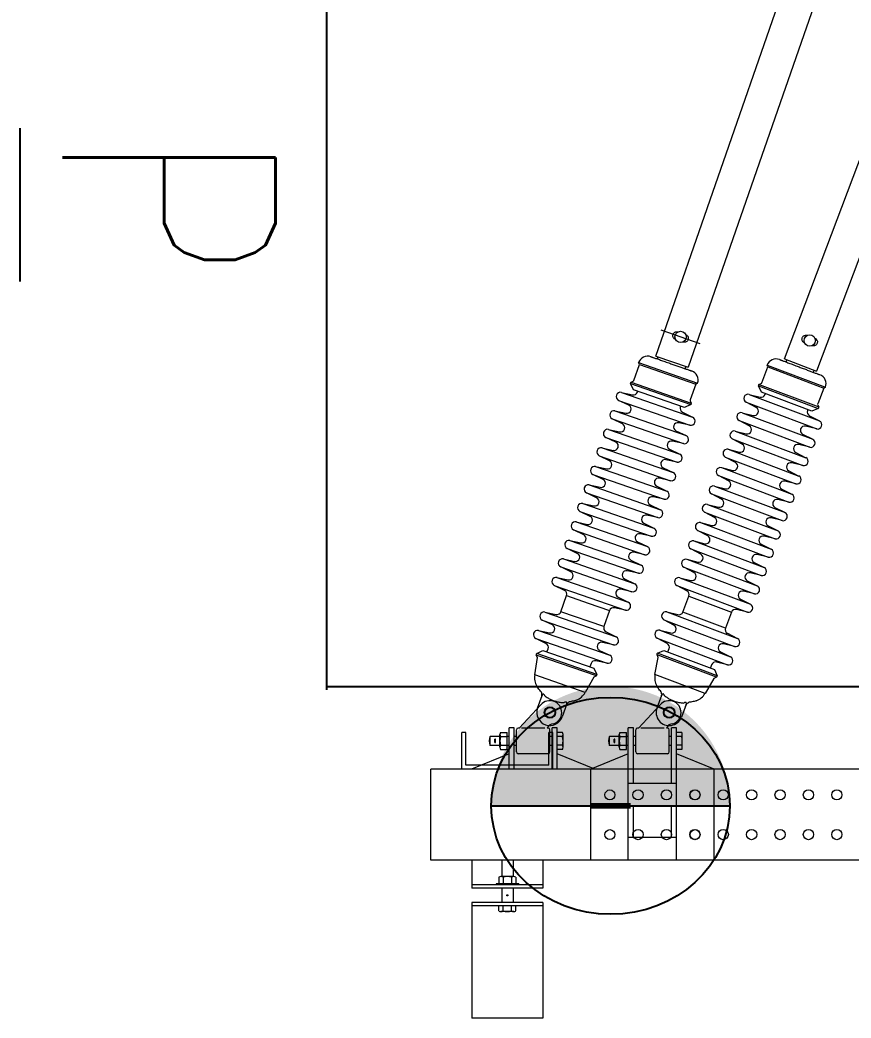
# Model space of a CAD drawing. Header units: millimetres. Extents: x -37020 to 35906, y -101 to 52234.
# Drawn here: x -219.932 to -218.469, y 318.751 to 320.509 of the extents above; entities that cross this region are included whole.
import ezdxf

# ---------------------------------------------------------------- set-up
doc = ezdxf.new("R2010")
doc.units = ezdxf.units.MM
doc.layers.add('Catenaria', color=2, linetype='Continuous')
doc.styles.add('Romans PF', font='romans.shx', dxfattribs={"width": 0.8})

msp = doc.modelspace()

# ---------------------------------------------------------------- hatches: boundary and pattern name
at = {"layer": 'Catenaria'}
h = msp.add_hatch(color=4, dxfattribs=at)
edge = h.paths.add_edge_path()
edge.add_line((-218.682, 319.125), (-219.102, 319.125))
edge.add_ellipse((-218.892, 319.1252), major_axis=(0.1485, 0.1485), ratio=1, start_angle=-45.0468, end_angle=135.0468, ccw=False)

# ---------------------------------------------------------------- linework, layer by layer
at = {"color": 251, "linetype": 'Continuous', "lineweight": 15}
for p, q in [((-218.8123, 319.9169), (-218.5522, 320.6647)), ((-218.4953, 320.6449), (-218.7553, 319.8971)), ((-218.5859, 319.9118), (-218.3341, 320.5786)), ((-218.2777, 320.5573), (-218.5294, 319.8905)), ((-218.7344, 319.9386), (-218.803, 319.9624)), ((-218.8123, 319.9169), (-218.7553, 319.8971)), ((-218.8095, 319.9117), (-218.8081, 319.9155)), ((-218.8509, 319.874), (-218.8411, 319.9021)), ((-218.8411, 319.9021), (-218.8427, 319.9053)), ((-218.8427, 319.9053), (-218.7388, 319.8691)), ((-218.8411, 319.9021), (-218.742, 319.8676)), ((-218.7595, 319.8986), (-218.7608, 319.8948)), ((-218.6255, 319.87), (-218.6151, 319.8977)), ((-218.6151, 319.8977), (-218.6165, 319.9009)), ((-218.6165, 319.9009), (-218.5136, 319.8621)), ((-218.6151, 319.8977), (-218.5168, 319.8606)), ((-218.5859, 319.9118), (-218.5294, 319.8905)), ((-218.5831, 319.9065), (-218.5817, 319.9102)), ((-218.5336, 319.8921), (-218.535, 319.8883)), ((-218.8514, 319.8575), (-218.8566, 319.8684)), ((-218.8566, 319.8684), (-218.7507, 319.8315)), ((-218.8557, 319.8711), (-218.8519, 319.8729)), ((-218.8557, 319.8711), (-218.7498, 319.8342)), ((-218.742, 319.8676), (-218.7517, 319.8396)), ((-218.7388, 319.8691), (-218.742, 319.8676)), ((-218.6265, 319.8534), (-218.6315, 319.8644)), ((-218.6315, 319.8644), (-218.5265, 319.8248)), ((-218.6305, 319.8671), (-218.6266, 319.8688)), ((-218.6305, 319.8671), (-218.5255, 319.8275)), ((-218.8729, 319.853), (-218.8534, 319.8487)), ((-218.8729, 319.853), (-218.7475, 319.8094)), ((-218.7616, 319.8262), (-218.8514, 319.8575)), ((-218.8448, 319.8536), (-218.8443, 319.855)), ((-218.6481, 319.8495), (-218.6288, 319.8447)), ((-218.6481, 319.8495), (-218.5239, 319.8026)), ((-218.5376, 319.8198), (-218.6265, 319.8534)), ((-218.62, 319.8493), (-218.6194, 319.8507)), ((-218.5168, 319.8606), (-218.5273, 319.8329)), ((-218.5136, 319.8621), (-218.5168, 319.8606)), ((-218.8599, 319.8302), (-218.8778, 319.8389)), ((-218.8778, 319.8389), (-218.7524, 319.7953)), ((-218.7687, 319.8287), (-218.7692, 319.8273)), ((-218.7507, 319.8315), (-218.7616, 319.8262)), ((-218.7516, 319.838), (-218.7498, 319.8342)), ((-218.6357, 319.8263), (-218.6534, 319.8356)), ((-218.6534, 319.8356), (-218.5291, 319.7886)), ((-218.5273, 319.8313), (-218.5255, 319.8275)), ((-218.8843, 319.8204), (-218.8648, 319.8161)), ((-218.8843, 319.8204), (-218.7588, 319.7768)), ((-218.7654, 319.8181), (-218.7475, 319.8094)), ((-218.6603, 319.8172), (-218.641, 319.8124)), ((-218.6603, 319.8172), (-218.5361, 319.7703)), ((-218.5446, 319.8225), (-218.5451, 319.8211)), ((-218.5416, 319.8118), (-218.5239, 319.8026)), ((-218.5265, 319.8248), (-218.5376, 319.8198)), ((-218.8712, 319.7976), (-218.8892, 319.8063)), ((-218.8892, 319.8063), (-218.7637, 319.7627)), ((-218.7524, 319.7953), (-218.7719, 319.7996)), ((-218.6479, 319.7941), (-218.6656, 319.8033)), ((-218.6656, 319.8033), (-218.5413, 319.7564)), ((-218.5291, 319.7886), (-218.5485, 319.7934)), ((-218.8956, 319.7878), (-218.8761, 319.7835)), ((-218.8956, 319.7878), (-218.7701, 319.7442)), ((-218.7768, 319.7855), (-218.7588, 319.7768)), ((-218.6725, 319.7849), (-218.6531, 319.7801)), ((-218.6725, 319.7849), (-218.5483, 319.738)), ((-218.5538, 319.7795), (-218.5361, 319.7703)), ((-218.8825, 319.765), (-218.9005, 319.7738)), ((-218.9005, 319.7738), (-218.775, 319.7301)), ((-218.7637, 319.7627), (-218.7832, 319.767)), ((-218.6601, 319.7618), (-218.6778, 319.771)), ((-218.6778, 319.771), (-218.5535, 319.7241)), ((-218.5413, 319.7564), (-218.5607, 319.7612)), ((-218.8939, 319.7324), (-218.9118, 319.7412)), ((-218.9118, 319.7412), (-218.7864, 319.6975)), ((-218.9069, 319.7552), (-218.8874, 319.7509)), ((-218.9069, 319.7552), (-218.7815, 319.7116)), ((-218.7881, 319.7529), (-218.7701, 319.7442)), ((-218.6847, 319.7527), (-218.6653, 319.7479)), ((-218.6847, 319.7527), (-218.5604, 319.7057)), ((-218.566, 319.7472), (-218.5483, 319.738)), ((-218.9183, 319.7226), (-218.8988, 319.7184)), ((-218.9183, 319.7226), (-218.7928, 319.679)), ((-218.775, 319.7301), (-218.7945, 319.7344)), ((-218.6722, 319.7295), (-218.69, 319.7387)), ((-218.69, 319.7387), (-218.5657, 319.6918)), ((-218.5535, 319.7241), (-218.5729, 319.7289)), ((-218.9052, 319.6998), (-218.9231, 319.7086)), ((-218.9231, 319.7086), (-218.7977, 319.665)), ((-218.7994, 319.7203), (-218.7815, 319.7116)), ((-218.6844, 319.6972), (-218.7021, 319.7064)), ((-218.7021, 319.7064), (-218.5779, 319.6595)), ((-218.6969, 319.7204), (-218.6775, 319.7156)), ((-218.6969, 319.7204), (-218.5726, 319.6735)), ((-218.5781, 319.7149), (-218.5604, 319.7057)), ((-218.9296, 319.6901), (-218.9101, 319.6858)), ((-218.9296, 319.6901), (-218.8041, 319.6464)), ((-218.8108, 319.6878), (-218.7928, 319.679)), ((-218.7864, 319.6975), (-218.8059, 319.7018)), ((-218.7091, 319.6881), (-218.6897, 319.6833)), ((-218.7091, 319.6881), (-218.5848, 319.6412)), ((-218.5657, 319.6918), (-218.5851, 319.6966)), ((-218.9165, 319.6673), (-218.9345, 319.676)), ((-218.9345, 319.676), (-218.809, 319.6324)), ((-218.7977, 319.665), (-218.8172, 319.6692)), ((-218.6966, 319.665), (-218.7143, 319.6742)), ((-218.7143, 319.6742), (-218.5901, 319.6273)), ((-218.5903, 319.6827), (-218.5726, 319.6735)), ((-218.9409, 319.6575), (-218.9214, 319.6532)), ((-218.9409, 319.6575), (-218.8155, 319.6138)), ((-218.8221, 319.6552), (-218.8041, 319.6464)), ((-218.7213, 319.6558), (-218.7019, 319.651)), ((-218.7213, 319.6558), (-218.597, 319.6089)), ((-218.5779, 319.6595), (-218.5973, 319.6643)), ((-218.9279, 319.6347), (-218.9458, 319.6434)), ((-218.9458, 319.6434), (-218.8204, 319.5998)), ((-218.809, 319.6324), (-218.8285, 319.6366)), ((-218.7088, 319.6327), (-218.7265, 319.6419)), ((-218.7265, 319.6419), (-218.6023, 319.595)), ((-218.6025, 319.6504), (-218.5848, 319.6412)), ((-218.9523, 319.6249), (-218.9328, 319.6206)), ((-218.9523, 319.6249), (-218.8268, 319.5813)), ((-218.8334, 319.6226), (-218.8155, 319.6138)), ((-218.7334, 319.6236), (-218.7141, 319.6188)), ((-218.7334, 319.6236), (-218.6092, 319.5766)), ((-218.6147, 319.6181), (-218.597, 319.6089)), ((-218.5901, 319.6273), (-218.6094, 319.6321)), ((-218.9392, 319.6021), (-218.9571, 319.6108)), ((-218.9571, 319.6108), (-218.8317, 319.5672)), ((-218.8204, 319.5998), (-218.8399, 319.6041)), ((-218.721, 319.6004), (-218.7387, 319.6096)), ((-218.7387, 319.6096), (-218.6144, 319.5627)), ((-218.6023, 319.595), (-218.6216, 319.5998)), ((-218.9636, 319.5923), (-218.9441, 319.588)), ((-218.9636, 319.5923), (-218.8381, 319.5487)), ((-218.8448, 319.59), (-218.8268, 319.5813)), ((-218.7456, 319.5913), (-218.7263, 319.5865)), ((-218.7456, 319.5913), (-218.6214, 319.5444)), ((-218.6269, 319.5858), (-218.6092, 319.5766)), ((-218.9505, 319.5695), (-218.9685, 319.5782)), ((-218.9685, 319.5782), (-218.843, 319.5346)), ((-218.8317, 319.5672), (-218.8512, 319.5715)), ((-218.7332, 319.5681), (-218.7509, 319.5773)), ((-218.7509, 319.5773), (-218.6266, 319.5304)), ((-218.6144, 319.5627), (-218.6338, 319.5675)), ((-218.9749, 319.5597), (-218.9554, 319.5554)), ((-218.9749, 319.5597), (-218.8495, 319.5161)), ((-218.8561, 319.5574), (-218.8381, 319.5487)), ((-218.7578, 319.559), (-218.7384, 319.5542)), ((-218.7578, 319.559), (-218.6336, 319.5121)), ((-218.6391, 319.5536), (-218.6214, 319.5444)), ((-218.9619, 319.5369), (-218.9798, 319.5457)), ((-218.9798, 319.5457), (-218.8544, 319.502)), ((-218.843, 319.5346), (-218.8625, 319.5389)), ((-218.7454, 319.5359), (-218.7631, 319.5451)), ((-218.7631, 319.5451), (-218.6388, 319.4982)), ((-218.6266, 319.5304), (-218.646, 319.5352)), ((-218.9732, 319.5043), (-218.9911, 319.5131)), ((-218.9911, 319.5131), (-218.8657, 319.4694)), ((-218.9863, 319.5271), (-218.9668, 319.5229)), ((-218.9863, 319.5271), (-218.8608, 319.4835)), ((-218.8674, 319.5248), (-218.8495, 319.5161)), ((-218.7576, 319.5036), (-218.7753, 319.5128)), ((-218.7753, 319.5128), (-218.651, 319.4659)), ((-218.77, 319.5267), (-218.7506, 319.5219)), ((-218.77, 319.5267), (-218.6457, 319.4798)), ((-218.6513, 319.5213), (-218.6336, 319.5121)), ((-218.9793, 319.4668), (-218.9694, 319.4951)), ((-218.9694, 319.4951), (-218.9316, 319.482)), ((-218.8544, 319.502), (-218.8739, 319.5063)), ((-218.7646, 319.4662), (-218.754, 319.4943)), ((-218.754, 319.4943), (-218.7166, 319.4802)), ((-218.6388, 319.4982), (-218.6582, 319.5029)), ((-218.9316, 319.482), (-218.8939, 319.4689)), ((-218.8787, 319.4922), (-218.8608, 319.4835)), ((-218.7166, 319.4802), (-218.6792, 319.466)), ((-218.6635, 319.489), (-218.6457, 319.4798)), ((-219.0074, 319.4662), (-218.9879, 319.4619)), ((-219.0074, 319.4662), (-218.882, 319.4226)), ((-218.9037, 319.4405), (-218.9793, 319.4668)), ((-218.8939, 319.4689), (-218.9037, 319.4405)), ((-218.8657, 319.4694), (-218.8852, 319.4737)), ((-218.7928, 319.4664), (-218.7734, 319.4616)), ((-218.7928, 319.4664), (-218.6685, 319.4195)), ((-218.6898, 319.438), (-218.7646, 319.4662)), ((-218.6792, 319.466), (-218.6898, 319.438)), ((-218.651, 319.4659), (-218.6704, 319.4707)), ((-218.9944, 319.4434), (-219.0123, 319.4521)), ((-219.0123, 319.4521), (-218.8869, 319.4085)), ((-218.7803, 319.4432), (-218.798, 319.4525)), ((-218.798, 319.4525), (-218.6738, 319.4055)), ((-219.0188, 319.4336), (-218.9993, 319.4293)), ((-219.0188, 319.4336), (-218.8933, 319.39)), ((-218.8999, 319.4313), (-218.882, 319.4226)), ((-218.805, 319.4341), (-218.7856, 319.4293)), ((-218.805, 319.4341), (-218.6807, 319.3872)), ((-218.6862, 319.4287), (-218.6685, 319.4195)), ((-219.0057, 319.4108), (-219.0237, 319.4196)), ((-219.0237, 319.4196), (-218.8982, 319.3759)), ((-218.8869, 319.4085), (-218.9064, 319.4128)), ((-218.7925, 319.411), (-218.8102, 319.4202)), ((-218.8102, 319.4202), (-218.686, 319.3733)), ((-218.6738, 319.4055), (-218.6932, 319.4103)), ((-219.0206, 319.3859), (-219.0229, 319.3905)), ((-218.9169, 319.3536), (-219.0229, 319.3905)), ((-219.0219, 319.3931), (-219.011, 319.3984)), ((-218.916, 319.3563), (-219.0219, 319.3931)), ((-219.011, 319.3984), (-218.9213, 319.3672)), ((-219.0039, 319.396), (-219.0019, 319.4016)), ((-218.9113, 319.3987), (-218.8933, 319.39)), ((-218.8081, 319.3864), (-218.8102, 319.3911)), ((-218.7052, 319.3514), (-218.8102, 319.3911)), ((-218.8092, 319.3937), (-218.7981, 319.3987)), ((-218.7042, 319.3541), (-218.8092, 319.3937)), ((-218.7981, 319.3987), (-218.7092, 319.3652)), ((-218.7911, 319.3961), (-218.789, 319.4017)), ((-218.6984, 319.3964), (-218.6807, 319.3872)), ((-219.0255, 319.3557), (-219.0206, 319.3859)), ((-218.9264, 319.3753), (-218.9284, 319.3697)), ((-218.8982, 319.3759), (-218.9177, 319.3802)), ((-218.8138, 319.3564), (-218.8081, 319.3864)), ((-218.7141, 319.3734), (-218.7163, 319.3678)), ((-218.686, 319.3733), (-218.7053, 319.3781)), ((-218.9364, 319.3247), (-219.0255, 319.3557)), ((-218.9169, 319.3536), (-218.9215, 319.3514)), ((-218.9213, 319.3672), (-218.916, 319.3563)), ((-218.7255, 319.323), (-218.8138, 319.3564)), ((-218.7092, 319.3652), (-218.7042, 319.3541)), ((-218.9215, 319.3514), (-218.9364, 319.3247)), ((-218.7099, 319.3494), (-218.7255, 319.323)), ((-218.7052, 319.3514), (-218.7099, 319.3494)), ((-219.0204, 319.2969), (-219.0125, 319.3194)), ((-218.8102, 319.2974), (-218.8018, 319.3197)), ((-219.0527, 319.2618), (-219.0146, 319.3026)), ((-218.9691, 319.3043), (-218.9769, 319.2818)), ((-218.9726, 319.3072), (-218.9736, 319.3067)), ((-218.9691, 319.3043), (-218.969, 319.3047)), ((-218.8427, 319.2618), (-218.8046, 319.3026)), ((-218.7587, 319.3035), (-218.7671, 319.2812)), ((-218.7621, 319.3065), (-218.7631, 319.306)), ((-218.7587, 319.3035), (-218.7586, 319.3039)), ((-219.1466, 319.2543), (-219.1536, 319.2543)), ((-219.1536, 319.1893), (-219.1536, 319.2543)), ((-219.1466, 319.1963), (-219.1466, 319.2543)), ((-219.0867, 319.2473), (-219.1037, 319.2473)), ((-219.1037, 319.2313), (-219.1037, 319.2473)), ((-219.0867, 319.2281), (-219.0867, 319.2506)), ((-219.0857, 319.2543), (-219.0742, 319.2543)), ((-219.0742, 319.2243), (-219.0742, 319.2543)), ((-219.0707, 319.2473), (-219.0742, 319.2473)), ((-219.0617, 319.2623), (-219.0707, 319.2623)), ((-219.0707, 319.1893), (-219.0707, 319.2623)), ((-219.0617, 319.1893), (-219.0617, 319.2623)), ((-219.0577, 319.2473), (-219.0617, 319.2473)), ((-219.0577, 319.2198), (-219.0577, 319.2588)), ((-219.0527, 319.2618), (-219.0547, 319.2618)), ((-219.0078, 319.2618), (-219.0485, 319.2618)), ((-219.0017, 319.2618), (-219.0037, 319.2618)), ((-218.9936, 319.2543), (-219.0006, 319.2543)), ((-219.0006, 319.1963), (-219.0006, 319.2543)), ((-218.9987, 319.2198), (-218.9987, 319.2588)), ((-218.9947, 319.2473), (-218.9987, 319.2473)), ((-218.9857, 319.2623), (-218.9947, 319.2623)), ((-218.9947, 319.1893), (-218.9947, 319.2623)), ((-218.9936, 319.1893), (-218.9936, 319.2543)), ((-218.9857, 319.1893), (-218.9857, 319.2623)), ((-218.9767, 319.2543), (-218.9857, 319.2543)), ((-218.9757, 319.2281), (-218.9757, 319.2506)), ((-218.8767, 319.2473), (-218.8937, 319.2473)), ((-218.8937, 319.2313), (-218.8937, 319.2473)), ((-218.8767, 319.2281), (-218.8767, 319.2506)), ((-218.8757, 319.2543), (-218.8642, 319.2543)), ((-218.8642, 319.2243), (-218.8642, 319.2543)), ((-218.8607, 319.2473), (-218.8642, 319.2473)), ((-218.8517, 319.2623), (-218.8607, 319.2623)), ((-218.8607, 319.0293), (-218.8607, 319.2623)), ((-218.8517, 319.1643), (-218.8517, 319.2623)), ((-218.8477, 319.2473), (-218.8517, 319.2473)), ((-218.8477, 319.2198), (-218.8477, 319.2588)), ((-218.8427, 319.2618), (-218.8447, 319.2618)), ((-218.7978, 319.2618), (-218.8385, 319.2618)), ((-218.7917, 319.2618), (-218.7937, 319.2618)), ((-218.7887, 319.2198), (-218.7887, 319.2588)), ((-218.7847, 319.2473), (-218.7887, 319.2473)), ((-218.7757, 319.2623), (-218.7847, 319.2623)), ((-218.7847, 319.1643), (-218.7847, 319.2623)), ((-218.7757, 319.0293), (-218.7757, 319.2623)), ((-218.7667, 319.2543), (-218.7757, 319.2543)), ((-218.7657, 319.2281), (-218.7657, 319.2506)), ((-219.0867, 319.2313), (-219.1037, 319.2313)), ((-219.0957, 319.2364), (-219.0957, 319.2423)), ((-219.0947, 319.2364), (-219.0947, 319.2423)), ((-219.0857, 319.2468), (-219.0742, 319.2468)), ((-219.0857, 319.2318), (-219.0742, 319.2318)), ((-219.0707, 319.2313), (-219.0742, 319.2313)), ((-219.0577, 319.2313), (-219.0617, 319.2313)), ((-218.9947, 319.2313), (-218.9987, 319.2313)), ((-218.9767, 319.2468), (-218.9857, 319.2468)), ((-218.9767, 319.2318), (-218.9857, 319.2318)), ((-218.8767, 319.2313), (-218.8937, 319.2313)), ((-218.8857, 319.2364), (-218.8857, 319.2423)), ((-218.8847, 319.2364), (-218.8847, 319.2423)), ((-218.8757, 319.2468), (-218.8642, 319.2468)), ((-218.8757, 319.2318), (-218.8642, 319.2318)), ((-218.8607, 319.2313), (-218.8642, 319.2313)), ((-218.8477, 319.2313), (-218.8517, 319.2313)), ((-218.7847, 319.2313), (-218.7887, 319.2313)), ((-218.7667, 319.2468), (-218.7757, 319.2468)), ((-218.7667, 319.2318), (-218.7757, 319.2318)), ((-219.0707, 319.2168), (-219.1367, 319.1893)), ((-219.0857, 319.2243), (-219.0742, 319.2243)), ((-219.0017, 319.2168), (-219.0547, 319.2168)), ((-218.9767, 319.2243), (-218.9857, 319.2243)), ((-218.9197, 319.1893), (-218.9857, 319.2168)), ((-218.8607, 319.2168), (-218.9267, 319.1893)), ((-218.8757, 319.2243), (-218.8642, 319.2243)), ((-218.7917, 319.2168), (-218.8447, 319.2168)), ((-218.7667, 319.2243), (-218.7757, 319.2243)), ((-218.7097, 319.1893), (-218.7757, 319.2168)), ((-219.0006, 319.1963), (-219.1466, 319.1963)), ((-217.4386, 319.1893), (-219.2086, 319.1893)), ((-219.2086, 319.0293), (-219.2086, 319.1893)), ((-218.9267, 319.0293), (-218.9267, 319.1893)), ((-218.7097, 319.0293), (-218.7097, 319.1893)), ((-218.7757, 319.1643), (-218.8607, 319.1643)), ((-218.7757, 319.1243), (-218.8607, 319.1243)), ((-218.8517, 319.0693), (-218.8517, 319.1243)), ((-218.7847, 319.0693), (-218.7847, 319.1243)), ((-218.7757, 319.0693), (-218.8607, 319.0693)), ((-217.4386, 319.0293), (-219.2086, 319.0293)), ((-219.1361, 319.0293), (-219.1361, 318.9798)), ((-219.0836, 319.0293), (-219.0836, 319.0003)), ((-219.0636, 319.0293), (-219.0636, 319.0003)), ((-218.8096, 319.0293), (-219.0266, 319.0293)), ((-219.0111, 319.0293), (-219.0111, 318.9798)), ((-218.7097, 319.0293), (-218.9267, 319.0293)), ((-218.6096, 319.0293), (-218.8266, 319.0293)), ((-219.0111, 318.9858), (-219.1361, 318.9858)), ((-219.0536, 318.9878), (-219.0936, 318.9878)), ((-219.0936, 318.9878), (-219.0936, 318.9858)), ((-219.0886, 318.9993), (-219.0886, 318.9878)), ((-219.0586, 318.9878), (-219.0886, 318.9878)), ((-219.0624, 319.0003), (-219.0849, 319.0003)), ((-219.0811, 318.9993), (-219.0811, 318.9878)), ((-219.0661, 318.9993), (-219.0661, 318.9878)), ((-219.0586, 318.9993), (-219.0586, 318.9878)), ((-219.0536, 318.9878), (-219.0536, 318.9858)), ((-219.0111, 318.9798), (-219.1361, 318.9798)), ((-219.0836, 318.9798), (-219.0836, 318.9548)), ((-219.0636, 318.9798), (-219.0636, 318.9548)), ((-219.1361, 318.9548), (-219.1361, 318.7513)), ((-219.0111, 318.9548), (-219.1361, 318.9548)), ((-219.0111, 318.9488), (-219.1361, 318.9488)), ((-219.0886, 318.9398), (-219.0886, 318.9488)), ((-219.0811, 318.9398), (-219.0811, 318.9488)), ((-219.0661, 318.9398), (-219.0661, 318.9488)), ((-219.0586, 318.9398), (-219.0586, 318.9488)), ((-219.0111, 318.9548), (-219.0111, 318.7513)), ((-219.0624, 318.9388), (-219.0849, 318.9388)), ((-219.0111, 318.7513), (-219.1361, 318.7513))]:
    msp.add_line(p, q, dxfattribs=at)
for centre, radius in [((-218.7687, 319.9505), 0.01), ((-218.5414, 319.9442), 0.01), ((-218.9987, 319.2893), 0.01), ((-218.9987, 319.2893), 0.00875), ((-218.7887, 319.2893), 0.01), ((-218.7887, 319.2893), 0.00875), ((-218.8932, 319.1443), 0.00875), ((-218.8436, 319.1443), 0.009), ((-218.7936, 319.1443), 0.009), ((-218.7436, 319.1443), 0.009), ((-218.7432, 319.1443), 0.00875), ((-218.6936, 319.1443), 0.009), ((-218.6436, 319.1443), 0.009), ((-218.5936, 319.1443), 0.009), ((-218.5436, 319.1443), 0.009), ((-218.4936, 319.1443), 0.009), ((-218.8932, 319.0743), 0.00875), ((-218.8436, 319.0743), 0.009), ((-218.7936, 319.0743), 0.009), ((-218.7436, 319.0743), 0.009), ((-218.7432, 319.0743), 0.00875), ((-218.6936, 319.0743), 0.009), ((-218.6436, 319.0743), 0.009), ((-218.5936, 319.0743), 0.009), ((-218.5436, 319.0743), 0.009), ((-218.4936, 319.0743), 0.009), ((-219.0736, 318.9673), 0.00102)]:
    msp.add_circle(centre, radius, dxfattribs=at)
for centre, radius, start, end in [((-218.8266, 319.8997), 0.017, 70.8231, 160.8231), ((-218.6006, 319.8949), 0.017, 69.3154, 159.3154), ((-218.7548, 319.8747), 0.017, 340.8231, 70.8231), ((-218.5295, 319.8681), 0.017, 339.3154, 69.3154), ((-218.8548, 319.8693), 0.002, 115.8231, 205.8231), ((-218.8528, 319.8747), 0.002, 295.8231, 340.8231), ((-218.6296, 319.8653), 0.002, 114.3154, 204.3154), ((-218.6274, 319.8707), 0.002, 294.3154, 339.3154), ((-218.8745, 319.8457), 0.0075, 77.7899, 243.8563), ((-218.8518, 319.856), 0.0075, 257.7899, 340.8231), ((-218.6499, 319.8422), 0.0075, 76.2822, 242.3487), ((-218.627, 319.852), 0.0075, 256.2822, 339.3154), ((-218.8632, 319.8235), 0.0075, 257.7899, 63.8563), ((-218.7621, 319.8248), 0.0075, 160.8231, 243.8563), ((-218.7498, 319.8389), 0.002, 160.8231, 205.8231), ((-218.7516, 319.8333), 0.002, 295.8231, 25.8231), ((-218.5254, 319.8322), 0.002, 159.3154, 204.3154), ((-218.5273, 319.8266), 0.002, 294.3154, 24.3154), ((-218.8858, 319.8131), 0.0075, 77.7899, 243.8563), ((-218.6621, 319.8099), 0.0075, 76.2822, 242.3487), ((-218.6392, 319.8197), 0.0075, 256.2822, 62.3487), ((-218.5381, 319.8184), 0.0075, 159.3154, 242.3487), ((-218.8745, 319.7909), 0.0075, 257.7899, 63.8563), ((-218.7735, 319.7922), 0.0075, 77.7899, 243.8563), ((-218.7508, 319.8026), 0.0075, 257.7899, 63.8563), ((-218.6514, 319.7874), 0.0075, 256.2822, 62.3487), ((-218.5503, 319.7861), 0.0075, 76.2822, 242.3487), ((-218.5274, 319.7959), 0.0075, 256.2822, 62.3487), ((-218.8972, 319.7805), 0.0075, 77.7899, 243.8563), ((-218.7621, 319.77), 0.0075, 257.7899, 63.8563), ((-218.6743, 319.7776), 0.0075, 76.2822, 242.3487), ((-218.8858, 319.7583), 0.0075, 257.7899, 63.8563), ((-218.7848, 319.7597), 0.0075, 77.7899, 243.8563), ((-218.6635, 319.7551), 0.0075, 256.2822, 62.3487), ((-218.5625, 319.7539), 0.0075, 76.2822, 242.3487), ((-218.5395, 319.7636), 0.0075, 256.2822, 62.3487), ((-218.9085, 319.7479), 0.0075, 77.7899, 243.8563), ((-218.7734, 319.7375), 0.0075, 257.7899, 63.8563), ((-218.6865, 319.7454), 0.0075, 76.2822, 242.3487), ((-218.9198, 319.7153), 0.0075, 77.7899, 243.8563), ((-218.8972, 319.7257), 0.0075, 257.7899, 63.8563), ((-218.7961, 319.7271), 0.0075, 77.7899, 243.8563), ((-218.6757, 319.7229), 0.0075, 256.2822, 62.3487), ((-218.5747, 319.7216), 0.0075, 76.2822, 242.3487), ((-218.5517, 319.7314), 0.0075, 256.2822, 62.3487), ((-218.7848, 319.7049), 0.0075, 257.7899, 63.8563), ((-218.6987, 319.7131), 0.0075, 76.2822, 242.3487), ((-218.5639, 319.6991), 0.0075, 256.2822, 62.3487), ((-218.9312, 319.6827), 0.0075, 77.7899, 243.8563), ((-218.9085, 319.6931), 0.0075, 257.7899, 63.8563), ((-218.8074, 319.6945), 0.0075, 77.7899, 243.8563), ((-218.7108, 319.6808), 0.0075, 76.2822, 242.3487), ((-218.6879, 319.6906), 0.0075, 256.2822, 62.3487), ((-218.5869, 319.6893), 0.0075, 76.2822, 242.3487), ((-218.8188, 319.6619), 0.0075, 77.7899, 243.8563), ((-218.7961, 319.6723), 0.0075, 257.7899, 63.8563), ((-218.5761, 319.6668), 0.0075, 256.2822, 62.3487), ((-218.9425, 319.6501), 0.0075, 77.7899, 243.8563), ((-218.9198, 319.6605), 0.0075, 257.7899, 63.8563), ((-218.723, 319.6485), 0.0075, 76.2822, 242.3487), ((-218.7001, 319.6583), 0.0075, 256.2822, 62.3487), ((-218.599, 319.657), 0.0075, 76.2822, 242.3487), ((-218.9312, 319.6279), 0.0075, 257.7899, 63.8563), ((-218.8301, 319.6293), 0.0075, 77.7899, 243.8563), ((-218.8074, 319.6397), 0.0075, 257.7899, 63.8563), ((-218.5883, 319.6345), 0.0075, 256.2822, 62.3487), ((-218.9538, 319.6176), 0.0075, 77.7899, 243.8563), ((-218.7352, 319.6163), 0.0075, 76.2822, 242.3487), ((-218.7123, 319.626), 0.0075, 256.2822, 62.3487), ((-218.6112, 319.6248), 0.0075, 76.2822, 242.3487), ((-218.9425, 319.5954), 0.0075, 257.7899, 63.8563), ((-218.8414, 319.5967), 0.0075, 77.7899, 243.8563), ((-218.8188, 319.6071), 0.0075, 257.7899, 63.8563), ((-218.7245, 319.5938), 0.0075, 256.2822, 62.3487), ((-218.6234, 319.5925), 0.0075, 76.2822, 242.3487), ((-218.6005, 319.6023), 0.0075, 256.2822, 62.3487), ((-218.9652, 319.585), 0.0075, 77.7899, 243.8563), ((-218.8301, 319.5745), 0.0075, 257.7899, 63.8563), ((-218.7474, 319.584), 0.0075, 76.2822, 242.3487), ((-218.9538, 319.5628), 0.0075, 257.7899, 63.8563), ((-218.8528, 319.5641), 0.0075, 77.7899, 243.8563), ((-218.7367, 319.5615), 0.0075, 256.2822, 62.3487), ((-218.6356, 319.5602), 0.0075, 76.2822, 242.3487), ((-218.6127, 319.57), 0.0075, 256.2822, 62.3487), ((-218.9765, 319.5524), 0.0075, 77.7899, 243.8563), ((-218.8414, 319.5419), 0.0075, 257.7899, 63.8563), ((-218.7596, 319.5517), 0.0075, 76.2822, 242.3487), ((-218.9652, 319.5302), 0.0075, 257.7899, 63.8563), ((-218.8641, 319.5316), 0.0075, 77.7899, 243.8563), ((-218.7488, 319.5292), 0.0075, 256.2822, 62.3487), ((-218.6478, 319.5279), 0.0075, 76.2822, 242.3487), ((-218.6249, 319.5377), 0.0075, 256.2822, 62.3487), ((-218.9878, 319.5198), 0.0075, 77.7899, 243.8563), ((-218.8528, 319.5094), 0.0075, 257.7899, 63.8563), ((-218.7718, 319.5194), 0.0075, 76.2822, 242.3487), ((-218.637, 319.5054), 0.0075, 256.2822, 62.3487), ((-218.9765, 319.4976), 0.0075, 340.8231, 63.8563), ((-218.8754, 319.499), 0.0075, 77.7899, 243.8563), ((-218.761, 319.4969), 0.0075, 339.3154, 62.3487), ((-218.66, 319.4957), 0.0075, 76.2822, 242.3487), ((-218.8641, 319.4768), 0.0075, 257.7899, 63.8563), ((-218.6492, 319.4732), 0.0075, 256.2822, 62.3487), ((-219.009, 319.4589), 0.0075, 77.7899, 243.8563), ((-218.9864, 319.4693), 0.0075, 257.7899, 340.8231), ((-218.8868, 319.4664), 0.0075, 77.7899, 160.8231), ((-218.7946, 319.4591), 0.0075, 76.2822, 242.3487), ((-218.7716, 319.4689), 0.0075, 256.2822, 339.3154), ((-218.6722, 319.4634), 0.0075, 76.2822, 159.3154), ((-218.9977, 319.4367), 0.0075, 257.7899, 63.8563), ((-218.8966, 319.4381), 0.0075, 160.8231, 243.8563), ((-218.7838, 319.4366), 0.0075, 256.2822, 62.3487), ((-219.0204, 319.4263), 0.0075, 77.7899, 243.8563), ((-218.8067, 319.4268), 0.0075, 76.2822, 242.3487), ((-218.6828, 319.4353), 0.0075, 159.3154, 242.3487), ((-219.009, 319.4041), 0.0075, 340.8231, 63.8563), ((-218.908, 319.4055), 0.0075, 77.7899, 243.8563), ((-218.8853, 319.4158), 0.0075, 257.7899, 63.8563), ((-218.796, 319.4043), 0.0075, 339.3154, 62.3487), ((-218.6949, 319.403), 0.0075, 76.2822, 242.3487), ((-218.672, 319.4128), 0.0075, 256.2822, 62.3487), ((-219.0211, 319.3913), 0.002, 115.8231, 205.8231), ((-218.8966, 319.3833), 0.0075, 257.7899, 63.8563), ((-218.8084, 319.3919), 0.002, 114.3154, 204.3154), ((-218.9193, 319.3729), 0.0075, 77.7899, 160.8231), ((-218.7071, 319.3708), 0.0075, 76.2822, 159.3154), ((-218.6842, 319.3805), 0.0075, 256.2822, 62.3487), ((-218.9959, 319.3509), 0.03, 170.8231, 210.8947), ((-218.9178, 319.3554), 0.002, 295.8231, 25.8231), ((-218.7843, 319.3508), 0.03, 169.3154, 209.387), ((-218.7061, 319.3533), 0.002, 294.3154, 24.3154), ((-218.9626, 319.3393), 0.03, 290.7515, 330.8231), ((-218.7513, 319.3384), 0.03, 289.2438, 329.3154), ((-218.9987, 319.2893), 0.0208, 287.708, 140.1691), ((-218.7887, 319.2893), 0.0208, 287.708, 140.1691), ((-218.9987, 319.2893), 0.023, 160.8231, 340.8231), ((-218.7887, 319.2893), 0.023, 159.3154, 339.3154), ((-218.9921, 319.257), 0.0125, 91.2464, 157.4712), ((-218.7821, 319.257), 0.0125, 91.2464, 157.4712), ((-219.0887, 319.2393), 0.017, 151.9275, 208.0725), ((-219.0792, 319.2506), 0.00753, 150.1372, 209.8628), ((-219.0547, 319.2588), 0.003, 90, 180), ((-219.0017, 319.2588), 0.003, 0, 90), ((-218.9832, 319.2506), 0.00753, 330.1372, 29.8628), ((-218.8787, 319.2393), 0.017, 151.9275, 208.0725), ((-218.8692, 319.2506), 0.00753, 150.1372, 209.8628), ((-218.8447, 319.2588), 0.003, 90, 180), ((-218.7917, 319.2588), 0.003, 0, 90), ((-218.7732, 319.2506), 0.00753, 330.1372, 29.8628), ((-219.0952, 319.2393), 0.003, 80.4059, 99.5941), ((-219.0952, 319.2393), 0.003, 260.4059, 279.5941), ((-219.0581, 319.2393), 0.0286, 164.8107, 195.1893), ((-219.0792, 319.2281), 0.00753, 150.1372, 209.8628), ((-219.0043, 319.2393), 0.0286, 344.8107, 15.1893), ((-218.9832, 319.2281), 0.00753, 330.1372, 29.8628), ((-218.8852, 319.2393), 0.003, 80.4059, 99.5941), ((-218.8852, 319.2393), 0.003, 260.4059, 279.5941), ((-218.8481, 319.2393), 0.0286, 164.8107, 195.1893), ((-218.8692, 319.2281), 0.00753, 150.1372, 209.8628), ((-218.7943, 319.2393), 0.0286, 344.8107, 15.1893), ((-218.7732, 319.2281), 0.00753, 330.1372, 29.8628), ((-219.0547, 319.2198), 0.003, 180, 270), ((-219.0017, 319.2198), 0.003, 270, 0), ((-218.8447, 319.2198), 0.003, 180, 270), ((-218.7917, 319.2198), 0.003, 270, 0), ((-219.0849, 318.9928), 0.00753, 60.1372, 119.8628), ((-219.0736, 318.9717), 0.0286, 74.8107, 105.1893), ((-219.0624, 318.9928), 0.00753, 60.1372, 119.8628), ((-219.0849, 318.9463), 0.00753, 240.1372, 299.8628), ((-219.0736, 318.9674), 0.0286, 254.8107, 285.1893), ((-219.0624, 318.9463), 0.00753, 240.1372, 299.8628)]:
    msp.add_arc(centre, radius, start, end, dxfattribs=at)
for points, knots in [([(-218.7776, 319.9462), (-218.7784, 319.9465), (-218.7798, 319.9472), (-218.7814, 319.9491), (-218.7823, 319.9514), (-218.7824, 319.9538), (-218.7816, 319.956), (-218.7803, 319.9578), (-218.7786, 319.9591), (-218.7764, 319.9598), (-218.7744, 319.9598), (-218.7733, 319.9595), (-218.773, 319.9594)], [0, 0, 0, 0, 0.111195, 0.222234, 0.336725, 0.4472, 0.546061, 0.638619, 0.735459, 0.842287, 0.956369, 1, 1, 1, 1]), ([(-218.7598, 319.9548), (-218.7591, 319.9544), (-218.7576, 319.9537), (-218.756, 319.9518), (-218.7551, 319.9496), (-218.755, 319.9471), (-218.7558, 319.9449), (-218.7571, 319.9431), (-218.7588, 319.9418), (-218.761, 319.9411), (-218.763, 319.9411), (-218.7641, 319.9415), (-218.7644, 319.9416)], [0, 0, 0, 0, 0.111195, 0.222234, 0.336725, 0.4472, 0.546061, 0.638619, 0.735459, 0.842287, 0.956369, 1, 1, 1, 1]), ([(-218.5504, 319.9401), (-218.5511, 319.9405), (-218.5526, 319.9412), (-218.5542, 319.9431), (-218.555, 319.9455), (-218.555, 319.9479), (-218.5542, 319.9501), (-218.5528, 319.9518), (-218.551, 319.9531), (-218.5488, 319.9537), (-218.5469, 319.9537), (-218.5458, 319.9533), (-218.5455, 319.9532)], [0, 0, 0, 0, 0.111195, 0.222234, 0.336725, 0.4472, 0.546061, 0.638619, 0.735459, 0.842287, 0.956369, 1, 1, 1, 1]), ([(-218.5324, 319.9483), (-218.5316, 319.9479), (-218.5302, 319.9472), (-218.5286, 319.9452), (-218.5278, 319.9429), (-218.5278, 319.9405), (-218.5286, 319.9383), (-218.53, 319.9366), (-218.5318, 319.9353), (-218.534, 319.9346), (-218.5359, 319.9347), (-218.537, 319.9351), (-218.5373, 319.9352)], [0, 0, 0, 0, 0.111195, 0.222234, 0.336725, 0.4472, 0.546061, 0.638619, 0.735459, 0.842287, 0.956369, 1, 1, 1, 1]), ([(-218.821, 319.9157), (-218.821, 319.9157), (-218.821, 319.9157), (-218.8205, 319.9155), (-218.8196, 319.9152), (-218.8184, 319.9148), (-218.8168, 319.9143), (-218.815, 319.9136), (-218.8126, 319.9128), (-218.8096, 319.9118), (-218.8062, 319.9106), (-218.8036, 319.9097), (-218.8023, 319.9092)], [0, 0, 0, 0, 0.0738155, 0.1701917, 0.2665548, 0.362931, 0.459294, 0.5536623, 0.6480177, 0.7687258, 0.8861228, 1, 1, 1, 1]), ([(-218.8023, 319.9092), (-218.801, 319.9088), (-218.7984, 319.9079), (-218.7941, 319.9064), (-218.7899, 319.9049), (-218.7859, 319.9035), (-218.7823, 319.9022), (-218.7786, 319.901), (-218.775, 319.8997), (-218.7715, 319.8985), (-218.7682, 319.8973), (-218.7651, 319.8963), (-218.7619, 319.8952), (-218.7588, 319.8941), (-218.7559, 319.8931), (-218.7536, 319.8923), (-218.7517, 319.8916), (-218.7503, 319.8911), (-218.7495, 319.8909), (-218.7492, 319.8907), (-218.7493, 319.8908), (-218.7493, 319.8908)], [0, 0, 0, 0, 0.058891, 0.119603, 0.182018, 0.230818, 0.279611, 0.329449, 0.37928, 0.429119, 0.47895, 0.52775, 0.576543, 0.638964, 0.699677, 0.758561, 0.817451, 0.878164, 0.940579, 0.989378, 1, 1, 1, 1]), ([(-218.5946, 319.9108), (-218.5946, 319.9108), (-218.5945, 319.9108), (-218.5941, 319.9106), (-218.5932, 319.9103), (-218.592, 319.9099), (-218.5905, 319.9093), (-218.5886, 319.9086), (-218.5862, 319.9077), (-218.5833, 319.9066), (-218.5799, 319.9053), (-218.5773, 319.9043), (-218.5761, 319.9038)], [0, 0, 0, 0, 0.0738155, 0.1701917, 0.2665548, 0.362931, 0.459294, 0.5536623, 0.6480177, 0.7687258, 0.8861228, 1, 1, 1, 1]), ([(-218.5761, 319.9038), (-218.5748, 319.9034), (-218.5722, 319.9024), (-218.5679, 319.9008), (-218.5638, 319.8992), (-218.5598, 319.8977), (-218.5562, 319.8963), (-218.5526, 319.895), (-218.549, 319.8936), (-218.5456, 319.8923), (-218.5423, 319.8911), (-218.5392, 319.8899), (-218.536, 319.8887), (-218.5329, 319.8876), (-218.5301, 319.8865), (-218.5278, 319.8856), (-218.5259, 319.8849), (-218.5245, 319.8844), (-218.5238, 319.8841), (-218.5235, 319.884), (-218.5235, 319.884), (-218.5235, 319.884)], [0, 0, 0, 0, 0.058891, 0.119603, 0.182018, 0.230818, 0.279611, 0.329449, 0.37928, 0.429119, 0.47895, 0.52775, 0.576543, 0.638964, 0.699677, 0.758561, 0.817451, 0.878164, 0.940579, 0.989378, 1, 1, 1, 1]), ([(-219.0137, 319.3251), (-219.0147, 319.3262), (-219.0167, 319.3284), (-219.0193, 319.3318), (-219.0209, 319.3343), (-219.0216, 319.3355)], [0, 0, 0, 0, 0.336643, 0.676338, 1, 1, 1, 1]), ([(-218.8028, 319.3255), (-218.8037, 319.3266), (-218.8057, 319.3288), (-218.8082, 319.3324), (-218.8097, 319.3348), (-218.8104, 319.336)], [0, 0, 0, 0, 0.336643, 0.676338, 1, 1, 1, 1]), ([(-219.0135, 319.3166), (-219.0133, 319.3172), (-219.0129, 319.3186), (-219.0128, 319.3207), (-219.013, 319.3227), (-219.0133, 319.3242), (-219.0136, 319.325), (-219.0137, 319.3251)], [0, 0, 0, 0, 0.1618786, 0.3284551, 0.4903377, 0.6569471, 0.6898322, 0.6898322, 0.6898322, 0.6898322]), ([(-219.0076, 319.3185), (-219.0077, 319.3189), (-219.0081, 319.3197), (-219.0088, 319.3207), (-219.0095, 319.3214), (-219.0102, 319.3217), (-219.011, 319.3216), (-219.0119, 319.321), (-219.0123, 319.32), (-219.0125, 319.3194)], [0, 0, 0, 0, 0.1456999, 0.2663806, 0.3776883, 0.4821934, 0.5908504, 0.712234, 1, 1, 1, 1]), ([(-219.0076, 319.3185), (-219.0059, 319.3173), (-219.0026, 319.315), (-218.9972, 319.3121), (-218.9915, 319.3098), (-218.9856, 319.3081), (-218.9796, 319.307), (-218.9756, 319.3068), (-218.9736, 319.3067)], [0, 0, 0, 0, 0.165608, 0.332349, 0.5, 0.667664, 0.834397, 1, 1, 1, 1]), ([(-218.8028, 319.317), (-218.8026, 319.3176), (-218.8022, 319.3189), (-218.8019, 319.321), (-218.8021, 319.3231), (-218.8024, 319.3246), (-218.8027, 319.3254), (-218.8027, 319.3255)], [0, 0, 0, 0, 0.1618786, 0.3284551, 0.4903377, 0.6569471, 0.6898322, 0.6898322, 0.6898322, 0.6898322]), ([(-218.7968, 319.3187), (-218.797, 319.3192), (-218.7973, 319.32), (-218.7979, 319.321), (-218.7986, 319.3217), (-218.7994, 319.322), (-218.8001, 319.3219), (-218.801, 319.3213), (-218.8015, 319.3204), (-218.8018, 319.3197)], [0, 0, 0, 0, 0.1456999, 0.2663806, 0.3776883, 0.4821934, 0.5908504, 0.712234, 1, 1, 1, 1]), ([(-218.7968, 319.3187), (-218.7952, 319.3175), (-218.7919, 319.3151), (-218.7866, 319.3121), (-218.781, 319.3096), (-218.7751, 319.3078), (-218.7692, 319.3065), (-218.7651, 319.3062), (-218.7631, 319.306)], [0, 0, 0, 0, 0.165608, 0.332349, 0.5, 0.667664, 0.834397, 1, 1, 1, 1]), ([(-218.969, 319.3047), (-218.9689, 319.3052), (-218.9687, 319.3059), (-218.9689, 319.3068), (-218.9692, 319.3074), (-218.9698, 319.3077), (-218.9706, 319.3077), (-218.9716, 319.3076), (-218.9722, 319.3073), (-218.9726, 319.3072)], [0, 0, 0, 0, 0.239972, 0.37963, 0.4998, 0.614387, 0.731041, 0.854771, 1, 1, 1, 1]), ([(-218.9701, 319.3015), (-218.9698, 319.3021), (-218.9693, 319.3034), (-218.9681, 319.3051), (-218.9667, 319.3067), (-218.9655, 319.3076), (-218.9647, 319.308), (-218.9646, 319.3081)], [0, 0, 0, 0, 0.1618786, 0.3284551, 0.4903377, 0.6569471, 0.693981, 0.693981, 0.693981, 0.693981]), ([(-218.952, 319.3113), (-218.9531, 319.3109), (-218.9555, 319.31), (-218.9593, 319.309), (-218.9624, 319.3083), (-218.9642, 319.3081), (-218.9646, 319.3081)], [0, 0, 0, 0, 0.274899, 0.587477, 0.902101, 1, 1, 1, 1]), ([(-218.7586, 319.3039), (-218.7585, 319.3044), (-218.7583, 319.3051), (-218.7584, 319.306), (-218.7588, 319.3066), (-218.7594, 319.3069), (-218.7602, 319.307), (-218.7611, 319.3068), (-218.7618, 319.3066), (-218.7621, 319.3065)], [0, 0, 0, 0, 0.239972, 0.37963, 0.4998, 0.614387, 0.731041, 0.854771, 1, 1, 1, 1]), ([(-218.7598, 319.3007), (-218.7595, 319.3014), (-218.7589, 319.3026), (-218.7577, 319.3043), (-218.7563, 319.3058), (-218.755, 319.3067), (-218.7542, 319.3071), (-218.7541, 319.3072)], [0, 0, 0, 0, 0.1618786, 0.3284551, 0.4903377, 0.6569471, 0.693981, 0.693981, 0.693981, 0.693981]), ([(-218.7414, 319.31), (-218.7425, 319.3097), (-218.745, 319.3088), (-218.7488, 319.308), (-218.7519, 319.3074), (-218.7537, 319.3072), (-218.7541, 319.3072)], [0, 0, 0, 0, 0.274899, 0.587477, 0.902101, 1, 1, 1, 1])]:
    msp.add_open_spline(points, degree=3, knots=knots, dxfattribs=at)
at = {"layer": 'Catenaria', "color": 1, "linetype": 'Continuous', "ltscale": 7}
msp.add_line((-219.392, 321.7777, -11.48), (-219.392, 319.3295, -11.48), dxfattribs=at)
at = {"layer": 'Catenaria', "color": 240, "ltscale": 0.1, "true_color": 0xed1f24}
msp.add_line((-219.392, 319.335), (-218.392, 319.335), dxfattribs=at)
at = {"layer": 'Catenaria', "color": 4}
msp.add_line((-219.102, 319.125), (-218.682, 319.125), dxfattribs=at)
msp.add_line((-219.102, 319.125), (-218.682, 319.125), dxfattribs=at)
at = {"layer": 'Catenaria', "color": 240, "ltscale": 0.1, "true_color": 0xed1f24, "const_width": 0.01}
msp.add_lwpolyline([(-218.9275, 319.125), (-218.8565, 319.125)], dxfattribs=at)
at = {"layer": 'Catenaria', "color": 4}
msp.add_ellipse((-218.892, 319.125), major_axis=(0.21, 0), ratio=0.909178, dxfattribs=at)

# ---------------------------------------------------------------- texts
at = {"layer": 'Catenaria', "color": 4, "style": 'Romans PF', "width": 0.8}
msp.add_text('%%UP', height=0.375, rotation=270, dxfattribs=at).set_placement((-219.8567, 320.318))

doc.saveas('drawing.dxf')
